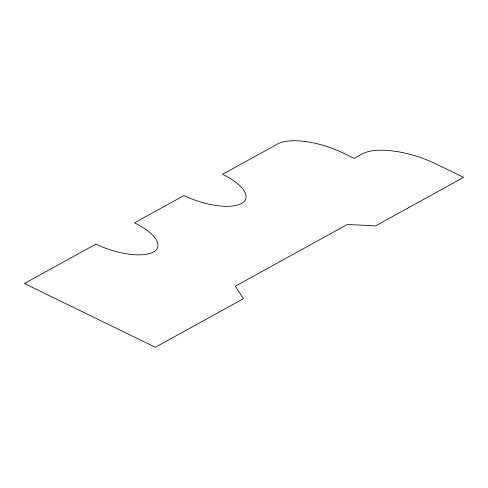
<?xml version="1.0" encoding="UTF-8"?>
<svg xmlns="http://www.w3.org/2000/svg" width="488" height="488" viewBox="0 0 488 488"><rect width="100%" height="100%" fill="white"/><g stroke="black" fill="none" stroke-linecap="round" stroke-linejoin="round"><path stroke-width="0.73" d="M95.959 244.079L24.4 283.522L155.337 347.267L243.408 298.723L235.301 286.206L347.365 224.437L375.522 225.907L463.6 177.364L436.321 164.078A57.438 21.978 18.2 0 0 362.45 153.83L354.19 158.38L343.284 153.067A51.057 19.538 18.2 0 0 277.617 143.954L222.571 174.295A44.676 17.098 18.2 0 1 241.493 203.508A44.676 17.098 18.2 0 1 184.037 195.536L134.493 222.839A44.676 17.098 18.2 0 1 153.415 252.052A44.676 17.098 18.2 0 1 95.959 244.079"/></g></svg>
